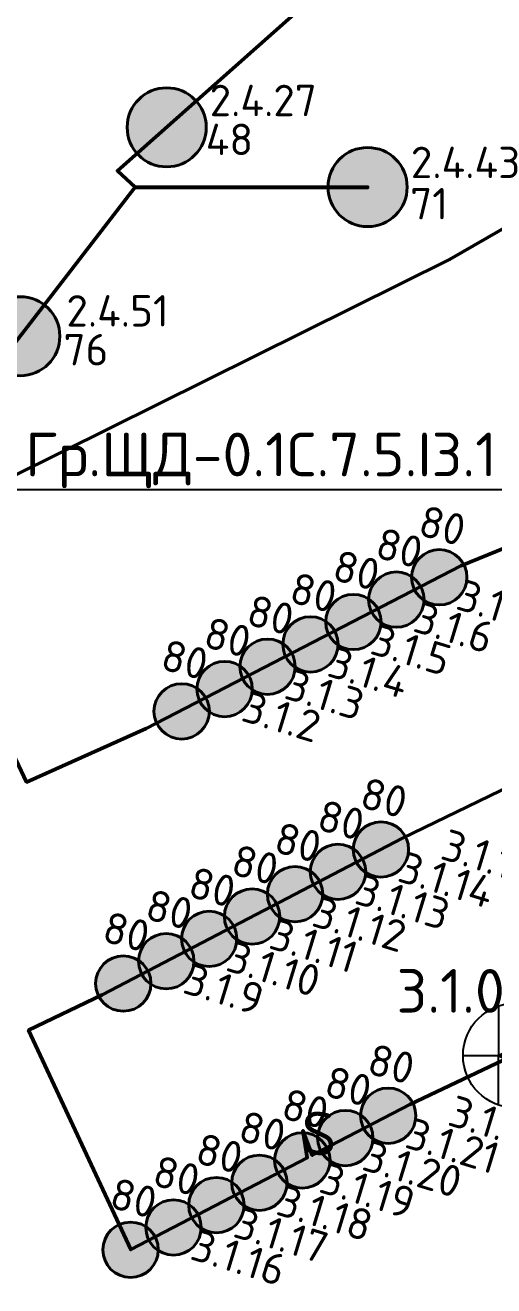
# Model space of a CAD drawing. Header units: millimetres. Extents: x -813692 to 807431, y 0 to 1813163.
# Drawn here: x 32649 to 35330, y 814452 to 821671 of the extents above; entities that cross this region are included whole.
import ezdxf
from ezdxf import colors
from ezdxf.entities.mleader import LeaderData, LeaderLine
from ezdxf.math import Vec2, Vec3

# ---------------------------------------------------------------- set-up
doc = ezdxf.new("R2010")
doc.units = ezdxf.units.MM
for name, color, linetype, lineweight in [('0_Авт.', 10, 'Continuous', 5), ('_Гр.ЩД-0.1С.7.5.I2.4', 6, 'Continuous', 50), ('_Гр.ЩД-0.1С.7.5.I3.1', 6, 'Continuous', 50), ('_Гр.ЩД-0.1С.7.5.I3.2', 6, 'Continuous', 50), ('_освещение_dali', 3, 'Continuous', 50), ('A-ANNO-DIMS', 7, 'Continuous', 9), ('АР_лифты_Р', 252, 'Continuous', 35), ('АР_монолит', 252, 'Continuous', 50)]:
    doc.layers.add(name, color=color, linetype=linetype, lineweight=lineweight)
for name, color, linetype, lineweight, true_color in [('DLX_LUM 10', 7, 'Continuous', 40, 0x130bf4), ('DLX_LUM 2', 7, 'Continuous', 40, 0x1b0ff0), ('DLX_LUM 25', 7, 'Continuous', 40, 0x130bf4), ('DLX_LUM 26', 7, 'Continuous', 40, 0x130bf4)]:
    doc.layers.add(name, color=color, linetype=linetype, lineweight=lineweight, true_color=true_color)
doc.layers.add('Вставка', color=252, linetype='Continuous')
doc.styles.add('GOST 2.304', font='GOST Common.ttf')
doc.styles.add('ISOCPEUR', font='isocpeur.ttf')
doc.styles.add('TableTextStyle', font='isocpeur.ttf')
doc.linetypes.add('Truba', pattern='A,3e-05,[4,MSH_7,S=1,R=0,X=0,Y=0],-3.022072', length=3.022102)
doc.linetypes.add('Проводка в лотке', pattern='A,7.5,[130,ltypeshp.shx,S=0.5,R=0,X=0,Y=0],1,[130,ltypeshp.shx,S=1,R=90,X=0,Y=-0.5],1,[130,ltypeshp.shx,S=0.5,R=0,X=0,Y=0],7.5', length=17)
doc.dimstyles.new('М-200', dxfattribs={"dimtxt": 400, "dimasz": 160, "dimexe": 200, "dimexo": 400, "dimgap": 50, "dimtad": 1, "dimdec": 0, "dimzin": 0, "dimdsep": 46, "dimtxsty": 'GOST 2.304', "dimblk": 'ARCHTICK', "dimcen": 180, "dimdle": 200, "dimadec": 0, "dimazin": 0, "dimtfac": 1, "dimtdec": 0, "dimtmove": 1, "dimatfit": 0, "dimfxl": 1, "dimtolj": 1, "dimtzin": 0, "dimarcsym": 0})

# ---------------------------------------------------------------- blocks, each defined once
blk = doc.blocks.new('_ArchTick')
at = {"color": 0, "linetype": 'ByBlock', "const_width": 0.15}
blk.add_lwpolyline([(-0.5, -0.5), (0.5, 0.5)], dxfattribs=at)
blk = doc.blocks.new('*D38')
at = {"layer": 'A-ANNO-DIMS', "color": 0, "lineweight": -2, "transparency": 16777216}
blk.add_arc((-165703.7676731799, -113309.3101140604), 107894.1889250758, 269.9999981265246, 325.9999989582677, dxfattribs=at)
at = {"layer": 'Defpoints', "color": 0, "lineweight": 30, "transparency": 16777216}
for p in [(-165703.7676731799, -113309.3091635258), (-165703.7668851693, -113309.3106455803), (-75741.26265267245, -173989.7883267059), (-131170.9544618714, -215527.9034105485), (-165703.7712240207, -221903.312837654)]:
    blk.add_point(p, dxfattribs=at)
at = {"layer": 'A-ANNO-DIMS', "color": 0, "lineweight": -2, "transparency": 16777216, "xscale": 160, "yscale": 160, "zscale": 160}
for p, rotation in [((-76255.43229090606, -173642.9765130139), 55.99999895826774), ((-165703.771201138, -221203.4990391362), 179.9999981265246)]:
    blk.add_blockref('_ArchTick', p, dxfattribs=dict(at, rotation=rotation))
at = {"layer": 'A-ANNO-DIMS', "color": 0, "transparency": 16777216, "insert": (-114299.5111252726, -207821.9792714138), "char_height": 400, "attachment_point": 5, "rotation": 28.54121534937681, "style": 'GOST 2.304'}
blk.add_mtext('\\A1;56,0%%D', dxfattribs=at)
blk = doc.blocks.new('A$C85fa3c5e')
at = {"layer": '0_Авт.', "color": 6, "lineweight": 25, "ltscale": 100}
for points in [[(5.417746751476443, 6.504526139769325), (2.58931962673023, 3.676099015023055), (3.1495424469515, 5.067555227666105)], [(5.417746751476443, 6.504526139769325), (2.58931962673023, 3.676099015023055), (3.980775839373337, 4.236321835244382)], [(6.65513414658335, 5.427814271205609), (3.826707021837137, 2.599387146459339), (4.386929842058407, 3.990843359102389)], [(6.65513414658335, 5.427814271205609), (3.826707021837137, 2.599387146459339), (5.218163234480244, 3.159609966680666)], [(-0.973161963223788, 2.837773034147467), (-0.9797434211436666, -2.835507508141315)], [(-0.9762891355229613, 0), (0.849210957217224, 1.00349029789481), (0.849210957217224, -0.009745142086561742)], [(-3, 0), (3, 0)], [(-0.9762891355229613, 0), (0.837584313495995, -1.022913873340165), (0.849210957217224, -0.009745142086565295)]]:
    blk.add_lwpolyline(points, dxfattribs=at)
blk.add_circle((0, 0), 3, dxfattribs=at)
blk = doc.blocks.new('DIC9')
at = {"color": 7, "style": 'TableTextStyle'}
for p in [(-2092.254653980061, 1432.766574304318, -496.9999951412883), (-2337.936603392358, 1304.823675788939, -496.9999951412883), (-2583.618552804604, 1176.88077727356, -496.9999951412883), (-2829.300502216851, 1048.937878758181, -496.9999951412883), (-3074.982451629097, 920.9949802428018, -496.9999951412883), (-3320.664401041337, 793.0520817274228, -496.9999951412883), (-3566.346350453641, 665.1091832119273, -496.9999951412883), (-2426.200338525086, -125.9186094040051, -496.9999937526554), (-2671.882060618169, -253.8619444273645, -496.9999937526554), (-2917.563782711251, -381.8052794507239, -496.9999937526554), (-3163.245504804334, -509.7486144740833, -496.9999937526554), (-3408.927226897416, -637.6919494974427, -496.9999937526554), (-3654.608948990499, -765.6352845209185, -496.9999937526554), (-3900.290671083581, -893.5786195442779, -496.9999937526554), (-2384.656997730046, -1650.655316935503, -496.9999920901541), (-2630.339065522065, -1778.597988132271, -496.9999920901541), (-2876.021133314083, -1906.540659328923, -496.9999920901541), (-3121.703201106153, -2034.483330525691, -496.9999920901541), (-3367.385268898171, -2162.426001722459, -496.9999920901541), (-3613.06733669019, -2290.368672919227, -496.9999920901541), (-3858.749404482209, -2418.311344115878, -496.9999920901541)]:
    blk.add_text('80', height=180, rotation=345, dxfattribs=at).set_placement(p)
at = {"lineweight": 0, "ltscale": 100, "style": 'TableTextStyle'}
for tag, p in [('80', (2067.009278312529, 2837.215288043488, -496.9999946031785)), ('80', (1821.171518844276, 2709.572029047413, -496.9999946031785)), ('80', (1575.333759376015, 2581.928770051221, -496.9999946031785)), ('80', (1329.495999907755, 2454.285511055146, -496.9999946031785)), ('80', (1083.658240439501, 2326.642252058955, -496.9999946031785)), ('80', (837.8204809712406, 2198.99899306288, -496.9999946031785)), ('80', (591.98272150298, 2071.355734066805, -496.9999946031785)), ('80', (-1629.053221686823, 1137.939787707059, -496.9999951412883)), ('80', (-1874.735171099121, 1009.99688919168, -496.9999951412883)), ('80', (-2120.417120511367, 882.0539906763006, -496.9999951412883)), ('80', (-2366.099069923614, 754.1110921609215, -496.9999951412883)), ('80', (-2611.78101933586, 626.1681936455425, -496.9999951412883)), ('80', (-2857.462968748099, 498.2252951301634, -496.9999951412883)), ('80', (-3103.144918160404, 370.282396614668, -496.9999951412883)), ('80А', (875.6001643429918, -70.65342428244185, -496.9999923261466)), ('80А', (629.8782215604442, -198.519496337045, -496.9999923261466)), ('80А', (384.1562787778894, -326.3855683916481, -496.9999923261466)), ('80', (-1962.998906231849, -420.7453960012645, -496.9999937526554)), ('80А', (138.4343359952763, -454.2516404463677, -496.9999923261466)), ('80', (-2208.680628324932, -548.6887310246238, -496.9999937526554)), ('80А', (-107.2876067872712, -582.1177125009708, -496.9999923261466)), ('80', (-2454.362350418014, -676.6320660479832, -496.9999937526554)), ('80А', (-353.009549569826, -709.9837845556904, -496.9999923261466)), ('80', (-2700.044072511097, -804.5754010713426, -496.9999937526554)), ('80А', (-598.7314923523809, -837.8498566102935, -496.9999923261466)), ('80', (-2945.725794604179, -932.518736094702, -496.9999937526554)), ('80', (-3191.407516697262, -1060.462071118178, -496.9999937526554)), ('80', (-3437.089238790344, -1188.405406141537, -496.9999937526554)), ('80', (-1921.455565436809, -1945.482103532762, -496.9999920901541)), ('80', (-2167.137633228827, -2073.42477472953, -496.9999920901541)), ('80', (1219.294434563162, -2111.232064228388, -496.9999899301715)), ('80', (-2412.819701020846, -2201.367445926182, -496.9999920901541)), ('80', (973.6126532797061, -2239.175285592093, -496.9999899301715)), ('80', (-2658.501768812916, -2329.31011712295, -496.9999920901541)), ('80', (727.9308719963155, -2367.118506955798, -496.9999899301715)), ('80', (-2904.183836604934, -2457.252788319718, -496.9999920901541)), ('80', (482.249090712925, -2495.061728319619, -496.9999899301715)), ('80', (-3149.865904396953, -2585.195459516486, -496.9999920901541)), ('80', (236.5673094294689, -2623.004949683324, -496.9999899301715)), ('80', (-3395.547972188971, -2713.138130713138, -496.9999920901541)), ('80', (-9.11447185392899, -2750.948171047028, -496.9999899301715)), ('80', (-254.7962531373196, -2878.891392410849, -496.9999899301715)), ('80', (2741.956228827301, -2935.186464013066, -496.9999881413783)), ('80', (2496.054424393216, -3062.706298249075, -496.9999881413783)), ('80', (2250.152619959132, -3190.226132485201, -496.9999881413783)), ('80', (2004.250815525047, -3317.74596672121, -496.9999881413783)), ('80', (1758.349011090962, -3445.265800957219, -496.9999881413783)), ('80', (1512.447206656885, -3572.785635193228, -496.9999881413783)), ('80А', (-515.8813466867869, -3694.232103532762, -496.9999893660365)), ('80', (1266.545402222793, -3700.305469429353, -496.9999881413783)), ('80А', (-761.5634144788055, -3822.17477472953, -496.9999893660365)), ('80А', (-1007.245482270824, -3950.117445926298, -496.9999893660365)), ('80А', (-1252.927550062843, -4078.060117123066, -496.9999893660365)), ('80А', (-1498.609617854861, -4206.002788319835, -496.9999893660365)), ('80А', (-1744.29168564688, -4333.945459516603, -496.9999893660365)), ('80А', (-1989.973753438899, -4461.888130713371, -496.9999893660365))]:
    blk.add_attdef(tag, p, '', height=180, rotation=342.9999999999999, dxfattribs=at)
for p in [(3093.550653732287, 908.2538740930613), (-2206.153959309682, -1303.691377701703)]:
    blk.add_attdef('S', p, '', height=250, dxfattribs=at)
blk = doc.blocks.new('DIC8')
at = {"lineweight": 0, "ltscale": 100, "style": 'TableTextStyle'}
for tag, p, height in [('48', (1388.167599222623, 3041.297931984533, -496.9999930633512), 180), ('75', (2094.723003433086, 2299.420754386578, -496.9999945184136), 180), ('48А', (-339.8135506017134, 1849.906848595943, -496.9999930633512), 180), ('73', (-1248.309685210697, 1427.571539860684, -496.9999951623445), 180), ('72', (-155.6931128194556, 438.2211855803616, -496.9999945186355), 180), ('74', (1591.501128156669, 457.1457559941337, -496.9999941527549), 180), ('48А', (2583.241443356499, 467.1359523138963, -496.9999930157733), 180), ('74', (-2872.674152617343, 108.9554828437977, -496.9999951671425), 180), ('48', (-1211.539803867228, 102.1423807595856, -496.9999930633512), 180), ('74', (3039.763160162605, -18.41390415932983, -496.9999935234473), 180), ('48', (-7545.707661615685, -361.688148797024, -496.9999969189321), 180), ('72', (-920.6180686382577, -409.9795365966856, -496.9999945186355), 180), ('46', (-6675.515068717061, -608.411775450455, -496.9999954435948), 180), ('48', (3416.308126455173, -721.6524811494164, -496.9999935567512), 180), ('48', (1101.439316881821, -758.8180653387681, -496.9999930157733), 180), ('75', (-1621.542049580254, -860.3310399586335, -496.9999947878428), 180), ('48', (-2715.891629564492, -1191.190827650134, -496.9999930633512), 180), ('73', (-7640.169403836131, -1334.137663843576, -496.9999964341719), 180), ('S', (-82.2436938220635, -1399.747085069772), 250), ('46', (-5577.143968926743, -1446.609500214923, -496.9999954435948), 180), ('48А', (-9207.146895514801, -1495.976877082605, -496.9999969189321), 180), ('76', (-4579.551514325663, -1501.929331451189, -496.9999954366012), 180), ('76', (3804.981732970104, -1723.61493679136, -496.9999928017701), 180), ('76', (28.56284049525857, -1769.156496693846, -496.9999940488328), 180), ('48', (-1112.267147153616, -1880.66287681926, -496.9999930157733), 180), ('45', (-3612.694364888594, -2073.120976241771, -496.9999950582601), 180), ('48А', (1925.080141781829, -2064.696862737183, -496.9999935567512), 180), ('47', (-4718.109626526013, -2326.71086162515, -496.9999951242298), 180), ('48А', (-2516.065026987344, -2294.150459485129, -496.9999930157733), 180), ('75', (-7313.534604074433, -2443.632942125667, -496.999996090788), 180), ('46', (-5971.793770163047, -2466.694177841651, -496.9999954435948), 180), ('47', (-4234.853706475347, -2670.98913692357, -496.9999951136624), 180), ('48', (-11533.3341478128, -2881.172110993881, -496.9999969189321), 180), ('75', (-10485.86442513649, -3059.19585837191), 180), ('48', (-5930.786230528727, -3039.735363531392, -496.9999963434811), 180), ('48', (484.3693364309147, -3279.620907774661, -496.9999935567512), 180), ('74', (-2631.825406907126, -3296.125751871616, -496.9999943793559), 180), ('S', (-4534.806478537619, -3429.726664632093), 250), ('72', (-1202.129002950154, -3466.032900589984, -496.9999939594313), 180), ('48', (-7589.194924153388, -3512.191376428585, -496.9999963434811), 180), ('46', (-5525.961510989815, -3639.683661481831, -496.9999954435948), 180), ('71', (1635.370517711155, -3634.316201143898, -496.9999926323917), 180), ('48А', (-8858.288133755326, -3698.857812461909, -496.9999963434811), 180), ('72', (-2190.564244868234, -3721.920563219115, -496.9999939594313), 180), ('48', (-6585.214566037059, -3847.6902796668, -496.9999973035146), 180), ('48А', (-7566.782791353762, -4202.000627347734, -496.9999973035146), 180), ('46', (-4266.692797958851, -4174.682661235798, -496.9999954435948), 180), ('76', (-335.2888375204057, -4484.442434978671, -496.9999933907898), 180), ('75', (-5730.206060139462, -4691.921394657809, -496.9999949313133), 180), ('48', (-8617.4493156299, -4950.954478055704, -496.9999973035146), 180), ('46', (-3892.668667465448, -5116.424266299699, -496.9999954435948), 180), ('48А', (-1324.875961471349, -5104.25180100603, -496.9999935567512), 180), ('48', (-2408.258542621508, -5841.01527008554, -496.9999935567512), 180), ('46', (-3579.146401433274, -5990.442982727196, -496.9999954435948), 180), ('73', (-5496.319657932967, -6255.47917967895, -496.999994426948), 180), ('75', (-8443.450746847317, -6710.014505488332, -496.9999951019267), 180), ('48А', (-4190.374682469293, -6966.00803771941, -496.9999973035146), 180), ('48', (-6125.859929047525, -7009.089453910943, -496.9999976508648), 180), ('48', (-8101.415652563795, -7173.33920008922, -496.9999976508648), 180)]:
    blk.add_attdef(tag, p, '', height=height, dxfattribs=at)
at = {"layer": '_освещение_dali', "color": 18, "true_color": 0x000000, "style": 'TableTextStyle'}
for s, p in [('48', (462.069502578117, -3502.498882209882, -496.9999935567512)), ('71', (1632.178374039941, -3870.643874511588, -496.9999926323917)), ('76', (-351.6184592721984, -4706.806939638685, -496.9999933907898))]:
    blk.add_text(s, height=180, dxfattribs=at).set_placement(p)
blk = doc.blocks.new('_Dot')
at = {"color": 0, "linetype": 'ByBlock', "lineweight": -2}
blk.add_line((-0.5, 0), (-1, 0), dxfattribs=at)
at = {"color": 0, "linetype": 'ByBlock', "const_width": 0.5}
blk.add_lwpolyline([(-0.25, 0, 1), (0.25, 0, 1)], format="xyb", close=True, dxfattribs=at)
blk = doc.blocks.new('A$Cab2378fa')
at = {"lineweight": 25, "true_color": 0xfff5f5}
h = blk.add_hatch(color=7, dxfattribs=at)
h.dxf.hatch_style = 1
h.paths.add_polyline_path([(0, 0), (-141.563621815294, -170.2577550872229, 0.1749231821694599), (2.967164162546396, -222.4173093796708, 0.1978084390242711), (162.3200226016343, -156.8074341095053)])
h.paths.add_polyline_path([(-163.1532956101, 157.6124081457965), (-0.005006659775972366, 0.004836623556911945), (147.8183996863663, 177.8018198814243, 0.1753976429270719), (2.967164162546396, 230.2278007939458, 0.2090141411030591)])
at = {"lineweight": 25}
h = blk.add_hatch(color=256, dxfattribs=at)
h.paths.add_polyline_path([(162.3200226016343, -156.8074341095053, 0.442338187719691), (147.8289509192109, 177.7930304361507), (0, 0)])
h.paths.add_polyline_path([(-141.563621815294, -170.2577550872229), (0, 0), (-163.1532956101, 157.6124081457965, 0.4300962011212718)])
blk.add_circle((2.967164162546396, 3.905245705973357), 226.3225550869645)
blk = doc.blocks.new('Оси200')
at = {"layer": 'A-ANNO-DIMS'}
dim = blk.add_angular_dim_2l(base=(-131170.9544618714, -215527.9034105485), line1=((-165703.7668851693, -113309.3106455803), (-75741.26265267248, -173989.7883267059)), line2=((-165703.7676731799, -113309.3091635258), (-165703.7712240207, -221903.312837654)), text='56,0%%D', dimstyle='М-200', override={"dimadec": 2, "dimtmove": 2}, dxfattribs=at)
dim.commit()
dim.dimension.update_dxf_attribs({"geometry": '*D38', "text_midpoint": (-114299.5111252726, -207821.9792714138), "dimtype": 130})
blk = doc.blocks.new('A$C6724712c')
at = {"layer": 'A-ANNO-DIMS', "color": 18, "lineweight": 0, "true_color": 0x000000}
blk.add_blockref('Оси200', (433047.3781595706, 279674.7152285874), dxfattribs=at)

msp = doc.modelspace()

# ---------------------------------------------------------------- block references
at = {"layer": 'Вставка', "linetype": 'Truba', "lineweight": 30, "ltscale": 100}
msp.add_blockref('A$C6724712c', (-266052.3681996589, 717506.4920363114), dxfattribs=at)

# ---------------------------------------------------------------- next in the draw order: linework, layer by layer
at = {"layer": '_Гр.ЩД-0.1С.7.5.I2.4', "ltscale": 100}
msp.add_lwpolyline([(31385.52374896966, 822590.2161131562), (29142.47339164477, 821627.1128604964), (28913.61120684243, 821529.102159551), (30484.30462945402, 822201.7548455048), (30733.09596618824, 821555.9877206436), (30353.02065887675, 820948.9640230318), (30758.34056473337, 820391.5609982186), (31849.91656039075, 820765.1439934615), (32287.74556953973, 820110.609629358), (30409.15540363715, 818443.9379927306), (30438.6581808906, 818408.5578169706), (32328.3652974111, 820056.2979079982), (32538.04019534402, 819782.9879738321), (33051.85542370006, 820449.4728911449), (33275.50137282908, 820741.9452589764), (34609.36495295912, 820741.9452589764), (34608.41347005578, 820744.5102460377), (33278.14566777274, 820744.5102460377), (33177.02862142585, 820837.6615695409), (34190.36680391445, 821736.9518144133)], dxfattribs=at)
at = {"layer": '_Гр.ЩД-0.1С.7.5.I3.1', "ltscale": 100}
for points in [[(6563.444051677361, 814731.6488856014), (3807.804212939406, 814747.3165069994), (3807.792426576547, 828383.0354112731), (5567.400117452436, 828419.0182555818), (10295.18288068898, 829052.3535954346), (14736.24341551969, 829946.9427340627), (19078.39737941856, 831221.1672209713), (19610.74713785449, 831391.1824946208), (22302.67740167381, 822962.2431710556), (26768.0403869927, 824679.073064329), (26944.57337198166, 824348.5585888206), (29792.83217264005, 817704.6969065012), (31984.75861736014, 818757.899342814), (32656.51847403497, 817337.10758746), (33341.68963630638, 817643.1428459239), (35142.17091194526, 818574.791617563), (37117.38964855723, 819380.5749922586)], [(35429.36877337327, 817318.1564852248), (34808.22519745922, 817016.1064182625), (33089.30826638425, 816118.8610318556), (32668.53381539833, 815915.4508058877), (33252.83514313933, 814659.7423716643), (34262.6984334758, 815185.4945888421), (34237.96226118859, 815340.803804628), (34291.09570774024, 815200.2786987798), (34849.86540053474, 815491.1838219679), (35609.87900684215, 815851.7253698115)]]:
    msp.add_lwpolyline(points, dxfattribs=at)
at = {"layer": '_Гр.ЩД-0.1С.7.5.I3.2', "ltscale": 100}
msp.add_lwpolyline([(6563.444051677361, 814731.6488856014), (3807.792426576526, 814744.857589792), (3807.792426576547, 828383.0354111779), (5567.400117452437, 828419.0182555818), (10300.85029443029, 829053.4952161663), (14736.24341551969, 829946.9427340627), (19608.04669331348, 831399.6380937456), (22302.67740169472, 822962.2431710636), (26768.0403869927, 824679.073064329), (27036.14732830872, 824098.9212588118), (29792.83217264005, 817704.6969065012), (35077.60489339277, 820328.989047572), (40155.72438822934, 823256.702388399)], dxfattribs=at)

# ---------------------------------------------------------------- next in the draw order: block references
at = {"layer": '0_Авт.', "color": 3, "linetype": 'Проводка в лотке', "ltscale": 100, "xscale": 100, "yscale": 100, "zscale": 100}
msp.add_blockref('A$C85fa3c5e', (35454.26175422221, 815771.472775809), dxfattribs=at)
at = {"layer": '_Гр.ЩД-0.1С.7.5.I2.4', "color": 3, "lineweight": 0}
ref = msp.add_blockref('DIC8', (33220, 824430), dxfattribs=at)
ref.add_attrib('48', '2.4.27', (33704.36933643091, 821150.3790922253, -496.9999935567512), dxfattribs={"layer": '0', "lineweight": 0, "ltscale": 100, "height": 180, "style": 'TableTextStyle'})
ref.add_attrib('76', '2.4.51', (32884.71116247959, 819945.5575650213, -496.9999933907898), dxfattribs={"layer": '0', "lineweight": 0, "ltscale": 100, "height": 180, "style": 'TableTextStyle'})
ref.add_attrib('71', '2.4.43', (34855.37051771116, 820795.6837988561, -496.9999926323917), dxfattribs={"layer": '0', "lineweight": 0, "ltscale": 100, "height": 180, "style": 'TableTextStyle'})
at = {"layer": '_Гр.ЩД-0.1С.7.5.I3.1', "lineweight": 0}
ref = msp.add_blockref('DIC9', (36980, 817320), dxfattribs=at)
ref.add_attrib('S', '3.1.0', (34773.84604069032, 816016.3086222983), dxfattribs={"layer": '0', "lineweight": 0, "ltscale": 100, "height": 250, "style": 'TableTextStyle'})
ref.add_attrib('80', '3.1.2', (33876.8550818396, 817690.2823966147, -496.9999951412883), dxfattribs={"layer": '0', "lineweight": 0, "ltscale": 100, "height": 180, "rotation": 342.9999999999999, "style": 'TableTextStyle'})
ref.add_attrib('80', '3.1.3', (34122.5370312519, 817818.2252951302, -496.9999951412883), dxfattribs={"layer": '0', "lineweight": 0, "ltscale": 100, "height": 180, "rotation": 342.9999999999999, "style": 'TableTextStyle'})
ref.add_attrib('80', '3.1.4', (34368.21898066414, 817946.1681936455, -496.9999951412883), dxfattribs={"layer": '0', "lineweight": 0, "ltscale": 100, "height": 180, "rotation": 342.9999999999999, "style": 'TableTextStyle'})
ref.add_attrib('80', '3.1.5', (34613.90093007639, 818074.1110921609, -496.9999951412883), dxfattribs={"layer": '0', "lineweight": 0, "ltscale": 100, "height": 180, "rotation": 342.9999999999999, "style": 'TableTextStyle'})
ref.add_attrib('80', '3.1.6', (34859.58287948863, 818202.0539906763, -496.9999951412883), dxfattribs={"layer": '0', "lineweight": 0, "ltscale": 100, "height": 180, "rotation": 342.9999999999999, "style": 'TableTextStyle'})
ref.add_attrib('80', '3.1.7', (35105.26482890088, 818329.9968891917, -496.9999951412883), dxfattribs={"layer": '0', "lineweight": 0, "ltscale": 100, "height": 180, "rotation": 342.9999999999999, "style": 'TableTextStyle'})
ref.add_attrib('80', '3.1.9', (33542.91076120966, 816131.5945938585, -496.9999937526554), dxfattribs={"layer": '0', "lineweight": 0, "ltscale": 100, "height": 180, "rotation": 342.9999999999999, "style": 'TableTextStyle'})
ref.add_attrib('80', '3.1.10', (33788.59248330274, 816259.5379288818, -496.9999937526554), dxfattribs={"layer": '0', "lineweight": 0, "ltscale": 100, "height": 180, "rotation": 342.9999999999999, "style": 'TableTextStyle'})
ref.add_attrib('80', '3.1.11', (34034.27420539582, 816387.4812639053, -496.9999937526554), dxfattribs={"layer": '0', "lineweight": 0, "ltscale": 100, "height": 180, "rotation": 342.9999999999999, "style": 'TableTextStyle'})
ref.add_attrib('80', '3.1.12', (34279.9559274889, 816515.4245989287, -496.9999937526554), dxfattribs={"layer": '0', "lineweight": 0, "ltscale": 100, "height": 180, "rotation": 342.9999999999999, "style": 'TableTextStyle'})
ref.add_attrib('80', '3.1.13', (34525.63764958199, 816643.367933952, -496.9999937526554), dxfattribs={"layer": '0', "lineweight": 0, "ltscale": 100, "height": 180, "rotation": 342.9999999999999, "style": 'TableTextStyle'})
ref.add_attrib('80', '3.1.14', (34771.31937167507, 816771.3112689754, -496.9999937526554), dxfattribs={"layer": '0', "lineweight": 0, "ltscale": 100, "height": 180, "rotation": 342.9999999999999, "style": 'TableTextStyle'})
ref.add_attrib('80', '3.1.15', (35017.00109376815, 816899.2546039987, -496.9999937526554), dxfattribs={"layer": '0', "lineweight": 0, "ltscale": 100, "height": 180, "rotation": 342.9999999999999, "style": 'TableTextStyle'})
ref.add_attrib('80', '3.1.16', (33584.45202781103, 814606.8618692869, -496.9999920901541), dxfattribs={"layer": '0', "lineweight": 0, "ltscale": 100, "height": 180, "rotation": 342.9999999999999, "style": 'TableTextStyle'})
ref.add_attrib('80', '3.1.17', (33830.13409560305, 814734.8045404835, -496.9999920901541), dxfattribs={"layer": '0', "lineweight": 0, "ltscale": 100, "height": 180, "rotation": 342.9999999999999, "style": 'TableTextStyle'})
ref.add_attrib('80', '3.1.18', (34075.81616339507, 814862.7472116803, -496.9999920901541), dxfattribs={"layer": '0', "lineweight": 0, "ltscale": 100, "height": 180, "rotation": 342.9999999999999, "style": 'TableTextStyle'})
ref.add_attrib('80', '3.1.19', (34321.49823118708, 814990.689882877, -496.9999920901541), dxfattribs={"layer": '0', "lineweight": 0, "ltscale": 100, "height": 180, "rotation": 342.9999999999999, "style": 'TableTextStyle'})
ref.add_attrib('80', '3.1.20', (34567.18029897915, 815118.6325540738, -496.9999920901541), dxfattribs={"layer": '0', "lineweight": 0, "ltscale": 100, "height": 180, "rotation": 342.9999999999999, "style": 'TableTextStyle'})
ref.add_attrib('80', '3.1.21', (34812.86236677117, 815246.5752252705, -496.9999920901541), dxfattribs={"layer": '0', "lineweight": 0, "ltscale": 100, "height": 180, "rotation": 342.9999999999999, "style": 'TableTextStyle'})
ref.add_attrib('80', '3.1.22', (35058.54443456319, 815374.5178964672, -496.9999920901541), dxfattribs={"layer": '0', "lineweight": 0, "ltscale": 100, "height": 180, "rotation": 342.9999999999999, "style": 'TableTextStyle'})
at = {"layer": 'DLX_LUM 10', "ltscale": 100}
msp.add_blockref('A$Cab2378fa', (32617.9190978015, 819886.5317084223), dxfattribs=at)
at = {"layer": 'DLX_LUM 2', "ltscale": 100}
msp.add_blockref('A$Cab2378fa', (33455.65594167549, 821082.667535343), dxfattribs=at)
at = {"layer": 'DLX_LUM 25', "ltscale": 100}
msp.add_blockref('A$Cab2378fa', (34605.44630588935, 820740.6050003313), dxfattribs=at)
at = {"layer": 'DLX_LUM 26', "ltscale": 100, "xscale": 0.7, "yscale": 0.7, "zscale": 0.7}
for p in [(35016.36277307269, 818506.9149225989), (34770.68082366045, 818378.9720240835), (34524.99887424814, 818251.029125568), (34279.3169248359, 818123.0862270526), (34033.63497542366, 817995.1433285372), (33787.95302601141, 817867.2004300219), (33542.27107659911, 817739.2575315065), (34682.41717224625, 816948.2295050443), (34436.73545015317, 816820.2861700209), (34191.05372806008, 816692.3428349975), (33945.37200596701, 816564.3994999741), (33699.69028387393, 816436.4561649507), (33454.00856178084, 816308.5128299274), (33208.32683968776, 816180.569494904), (34723.96038572505, 815423.4931531382), (34478.27831793304, 815295.5504819416), (34232.59625014102, 815167.6078107448), (33986.91418234894, 815039.665139548), (33741.23211455692, 814911.7224683512), (33495.55004676491, 814783.7797971546), (33249.86797897289, 814655.8371259578)]:
    msp.add_blockref('A$Cab2378fa', p, dxfattribs=at)

# ---------------------------------------------------------------- next in the draw order: texts
at = {"layer": 'Defpoints', "color": 41, "true_color": 0xf5dd7a, "style": 'TableTextStyle'}
msp.add_text('S', height=250, dxfattribs=at).set_placement((34231.79415388095, 815199.6628860016))

# ---------------------------------------------------------------- next in the draw order: leaders
at = {"layer": '_Гр.ЩД-0.1С.7.5.I3.1'}
ml = msp.add_multileader_mtext('Standard', dxfattribs=at)
ml.set_content('Гр.ЩД-0.1С.7.5.I3.1', color=256, style='ISOCPEUR')
ml.set_leader_properties()
ml.set_arrow_properties(name='DOT')
ml.build(insert=Vec2(0, 0))
ml.multileader.update_dxf_attribs({"has_dogleg": 0, "text_left_attachment_type": 6, "text_right_attachment_type": 6, "arrow_head_size": 100})
ctx = ml.context
ctx.base_point, ctx.char_height, ctx.arrow_head_size, ctx.landing_gap_size, ctx.plane_origin = Vec3(32448.92231590115, 819013.1074445755), 250, 100, 200, Vec3(116371.6578021258, 946676.6679091488)
ctx.left_attachment, ctx.right_attachment = 6, 6
notes = []
notes.append((ctx, [(0, (1, 1, 0), (32440.92231590115, 819013.1074445755), (1, 0), 8, [(1, [(32062.33450610004, 818599.0194703634)], 0, [])])]))
ctx.mtext.insert, ctx.mtext.flow_direction = Vec3(32648.92231590115, 819338.1074445755), 5
for ctx, leaders in notes:
    for number, flags, end, landing, length, lines in leaders:
        leader = LeaderData()
        leader.index, (leader.has_last_leader_line, leader.has_dogleg_vector, leader.attachment_direction) = number, flags
        leader.last_leader_point, leader.dogleg_vector, leader.dogleg_length = Vec3(end), Vec3(landing), length
        for number, points, colour, breaks in lines:
            line = LeaderLine()
            line.index, line.vertices, line.color, line.breaks = number, Vec3.list(points), colors.encode_raw_color(colour), breaks
            leader.lines.append(line)
        ctx.leaders.append(leader)

doc.saveas('drawing.dxf')
